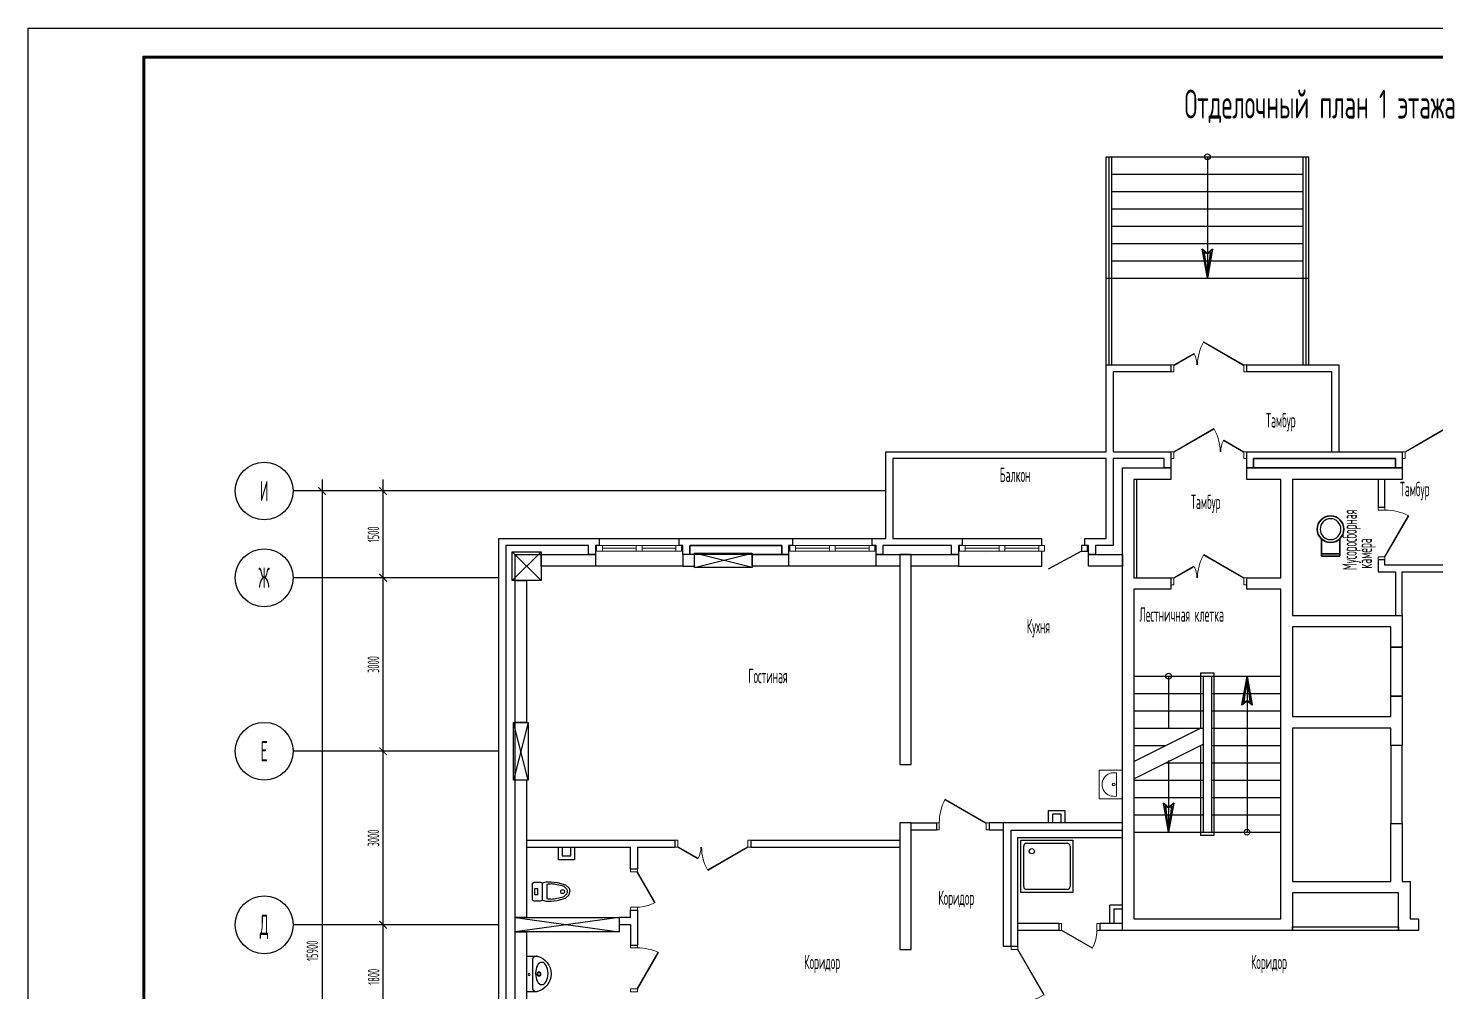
# Model space of a CAD drawing. Extents: x 5819 to 6456, y -3573 to -2978.
# Drawn here: x 5819.2 to 6062.6, y -3144.8 to -2978.1 of the extents above; entities that cross this region are included whole.
import ezdxf
from ezdxf.enums import TextEntityAlignment as Align

# ---------------------------------------------------------------- set-up
doc = ezdxf.new("R2010")
doc.units = 0
for name, color, linetype in [('EXPLIC', 3, 'Continuous'), ('FORMAT', 134, 'Continuous'), ('OSI', 5, 'Continuous'), ('PLAN', 2, 'Continuous')]:
    doc.layers.add(name, color=color, linetype=linetype)
for name, color, linetype, lineweight in [('Двери', 203, 'Continuous', 20), ('Окна', 141, 'Continuous', 13), ('Сантехника', 5, 'Continuous', 20)]:
    doc.layers.add(name, color=color, linetype=linetype, lineweight=lineweight)
doc.styles.add('GOST 2.304', font='CS_Gost2304.shx', dxfattribs={"width": 0.6, "height": 200})
doc.styles.add('СПДС', font='spds.shx', dxfattribs={"width": 0.6, "height": 150})

# ---------------------------------------------------------------- blocks, each defined once
blk = doc.blocks.new('A$C29B265C2')
at = {"layer": 'Двери', "lineweight": 20, "ltscale": 100}
for p, q in [((-0.0001563351, -0.0001358259), (-0.0001563329, 119.9998641739)), ((1309.9998436673, 119.9998641564), (1309.999843665, -0.0001358434))]:
    blk.add_line(p, q, dxfattribs=at)
at = {"layer": 'Двери', "lineweight": 20}
for points in [[(49.9998436694, 119.9998639443), (54.9998436691, 111.3396099066), (747.7660380016, 511.3083586732), (742.8201667041, 519.9998639317)], [(1259.9998436694, 119.9998639443), (1254.9998436696, 111.3396099066), (908.697952254, 311.2771001279), (913.5896821553, 319.9998639283)], [(49.9998436673, -0.0001360557), (-0.0001563327, -0.0001360545), (-0.0001563306, 119.9998639452), (49.9998436694, 119.9998639443)], [(1259.9998436673, -0.0001360713), (1309.9998436673, -0.000136072), (1309.9998436694, 119.999863928), (1259.9998436694, 119.9998639287)]]:
    blk.add_lwpolyline(points, close=True, dxfattribs=at)
at = {"layer": 'Двери', "lineweight": 20, "ltscale": 100}
for centre, radius, start, end in [((49.9998436697, 119.9998639442), 799.9999999997, 0, 29.2837841036), ((1259.9998436694, 119.9998639289), 400, 151.4325437357, 179.9999999983)]:
    blk.add_arc(centre, radius, start, end, dxfattribs=at)
blk = doc.blocks.new('мус')
at = {"lineweight": 30, "ltscale": 100}
for p, q in [((-161.8311846546, -469.5261933323), (-161.8311846545, -163.4339856738)), ((158.1688153454, -469.5261933322), (158.1688153455, -166.9809146349)), ((-161.8311846546, -429.1188726285), (158.1688153455, -429.1188726282)), ((-161.8311846545, -469.526193332), (158.1688153454, -469.5261933322))]:
    blk.add_line(p, q, dxfattribs=at)
blk.add_circle((0, 0), 230, dxfattribs=at)
at = {"ltscale": 100}
blk.add_circle((0, 0), 180, dxfattribs=at)
blk = doc.blocks.new('A$C157F6CD0')
at = {"layer": 'Двери', "lineweight": 18, "ltscale": 100}
for p, q in [((9.50216e-05, 119.9998999007), (9.50174e-05, -0.0001000992)), ((910.0000950174, -0.0001001321), (910.0000950213, 119.9998998678))]:
    blk.add_line(p, q, dxfattribs=at)
at = {"layer": 'Двери', "lineweight": 18}
for points in [[(50.0000950218, 119.999899878), (55.0000950216, 111.3396458399), (765.9480701734, 521.8056506435), (760.9480701735, 530.4659046817)], [(50.000095018, -0.000100122), (9.50181e-05, -0.0001001203), (9.50218e-05, 119.9998998799), (50.0000950218, 119.999899878)], [(860.0000950178, -0.0001001516), (910.000095018, -0.0001001533), (910.0000950219, 119.9998998466), (860.0000950217, 119.9998998482)]]:
    blk.add_lwpolyline(points, close=True, dxfattribs=at)
at = {"layer": 'Двери', "lineweight": 18, "ltscale": 100, "extrusion": (0, 0, -1)}
blk.add_arc((39.9999049782, 119.9998998774), 900, 152.8659839881, 180.0000000033, dxfattribs=at)
blk = doc.blocks.new('стрела')
at = {"lineweight": 30}
for points in [[(0, 0), (500.0000000026, 88.1634903407), (429.2857142856, -1.18e-08), (449.3398220803, 55.1719927379)], [(0, 0), (499.9999999976, -88.1634903678), (429.2857142856, -1.18e-08), (449.3398220772, -55.1719927624)]]:
    blk.add_lwpolyline(points, close=True, dxfattribs=at)
blk = doc.blocks.new('Лифтовой узел 1 этажа')
at = {"lineweight": 25, "ltscale": 100}
for p, q in [((0, 5599.9999999999), (0, 8000.0000000002)), ((0, 8000.0000000002), (1089.9998436661, 8000.0000000002)), ((1089.9998436661, 7800.0000000002), (200, 7800.0000000002)), ((200, 7800.0000000002), (200, 5599.9999999999)), ((1089.9998436661, 8000.0000000002), (1089.9998436661, 7800.0000000002)), ((4689.9999999977, 8000.0000000002), (2000, 8000.0000000002)), ((2000, 8000.0000000002), (2000, 7800.0000000001)), ((2000, 7800.0000000001), (3899.9999999999, 7800.0000000002)), ((3899.9999999999, 7800.0000000002), (3899.9999999999, 5450.0000000001)), ((4100.0000000005, 6100.0000000001), (4100.0000000005, 7800.0000000002)), ((4100.0000000005, 7800.0000000002), (4689.9999999977, 7800.0000000002)), ((4689.9999999977, 7800.0000000002), (4689.9999999977, 8000.0000000002)), ((6840.0000000001, 8000.0000000002), (5999.9999999999, 8000.0000000279)), ((5999.9999999999, 8000.0000000279), (5999.9999999999, 7800.0000000002)), ((5999.9999999999, 7800.0000000002), (6639.9987951098, 7800.0000000002)), ((6639.9987951098, 7800.0000000002), (6639.9987951098, 6100)), ((6840.0000000001, 0), (6840.0000000001, 8000.0000000002)), ((4689.9999999977, 6100.0000000001), (4100.0000000005, 6100.0000000001)), ((4689.9999999977, 5900), (4689.9999999977, 6100.0000000001)), ((6639.9987951098, 6100), (5999.9999999977, 6100)), ((5999.9999999977, 6100), (5999.9999999977, 5900)), ((4100.0000000005, 200.0002127041), (4100.0000000005, 5900)), ((4100.0000000005, 5900), (4689.9999999977, 5900)), ((5999.9999999977, 5900), (6639.9987951098, 5900)), ((6639.9987951098, 5900), (6639.9987951098, 200.0002127041)), ((200, 5599.9999999999), (0, 5599.9999999999)), ((3899.9999999999, 5450.0000000001), (2000, 5450.0000000001)), ((2000, 5450.0000000001), (2000, 4900)), ((2200.0000171436, 4900), (2200.0000171436, 5250.0002914389)), ((2200.0000171436, 5250.0002914389), (3899.9984633172, 5250.0000000001)), ((3899.9984633172, 5250.0000000001), (3899.999858813, 3700.0018219847)), ((2200.0000171436, 4900), (2000.0000000001, 4900)), ((2000.0000000001, 4900), (2000.0000000001, 4050.0000000002)), ((2000, 4900), (2200.0000171436, 4900)), ((2200.0000171436, 4050.0000000002), (2200.0000171436, 4900)), ((2199.9998627363, 4050.0000784366), (2000.0000000001, 4050.0000000002)), ((2000.0000000001, 4050.0000000002), (2200.0000171436, 4050.0000000002)), ((2000.0000000001, 4050.0000000002), (2000.0000000001, 3200.0000000004)), ((2200.0001778485, 3700.0002914392), (2199.9998627363, 4050.0000784366)), ((3899.999858813, 3700.0018219847), (2200.0001778485, 3700.0002914392)), ((2200, 3200.0000000004), (2200, 3500.000230143)), ((2200, 3500.000230143), (3900, 3500.000230143)), ((3900, 3500.000230143), (3900, 850.0000000002)), ((2000.0000000001, 3200.0000000004), (2200, 3200.0000000004)), ((2000.0000000001, 1850.0000000005), (2000.0000000001, 3200.0000000004)), ((2000.0000000001, 3200.0000000004), (2200, 3200.0000000004)), ((2200, 3200.0000000004), (2200, 1850.0000000005)), ((0, 0), (0, 3099.9999999999)), ((0, 3099.9999999999), (200, 3099.9999999999)), ((200, 3099.9999999999), (200, 3099.9999999999)), ((200, 3099.9999999999), (200, 3099.9999999999)), ((200, 3099.9999999999), (200, 200)), ((2200, 1850.0000000005), (2000.0000000001, 1850.0000000005)), ((2200, 1850.0000000005), (2000, 1850.0000000005)), ((2000, 1850.0000000005), (2000, 850.0000000001)), ((2200, 850.0000000002), (2200, 1850.0000000005)), ((2000, 850.0000000001), (1865.2236967225, 850.0000000001)), ((1865.2236967225, 850.0000000001), (1865.2236967224, 199.9999999826)), ((3900, 850.0000000002), (2200, 850.0000000002)), ((2065.2236967224, 1e-10), (2065.2236967224, 650.0000000001)), ((2065.2236967224, 650.0000000001), (3900.0000000004, 650.0000000001)), ((3900.0000000004, 650.0000000001), (3900.0000000004, 0)), ((409.9999999971, -1e-10), (0, 0)), ((200, 200), (409.9999999972, 199.9999999999)), ((409.9999999972, 199.9999999999), (409.9999999971, -1e-10)), ((1865.2236967224, 199.9999999826), (1719.9998436654, 199.9999999825)), ((1719.9998436654, 199.9999999825), (1719.9998436623, 2.111e-07)), ((1719.9998436623, 2.111e-07), (1865.2236967224, 1e-10)), ((1865.2236967224, 1e-10), (2065.2236967224, 1e-10)), ((3900.0000000004, 0), (6840.0000000001, 0)), ((6639.9987951098, 200.0002127041), (4100.0000000005, 200.0002127041))]:
    blk.add_line(p, q, dxfattribs=at)
blk = doc.blocks.new('_ArchTick')
at = {"color": 0}
blk.add_lwpolyline([(-0.5, -0.5, 0.15, 0.15, 0), (0.5, 0.5, 0.15, 0.15, 0)], format="xyseb", dxfattribs=at)
blk = doc.blocks.new('A$C41B26058')
at = {"layer": 'Окна', "color": 132, "ltscale": 100}
for p, q in [((99.9999026957, 100.0002547725), (1369.9999026957, 100.000254772)), ((99.9999026957, 50.0002547725), (684.9999026957, 50.0002547723)), ((99.9999026957, 0.000254773), (1369.9999026957, 0.0002547725)), ((784.9999026957, 50.0002547723), (1369.9999026957, 50.000254772))]:
    blk.add_line(p, q, dxfattribs=at)
at = {"layer": 'Окна'}
for points in [[(-9.73043e-05, 100.000254773), (99.9999026957, 100.000254773), (99.9999026957, 0.000254773), (-9.73043e-05, 0.000254773)], [(684.9999026957, 100.0002547723), (784.9999026957, 100.0002547723), (784.9999026957, 0.0002547723), (684.9999026957, 0.0002547723)], [(1369.9999026957, 100.0002547725), (1469.9999026957, 100.0002547725), (1469.9999026957, 0.0002547725), (1369.9999026957, 0.0002547725)]]:
    blk.add_lwpolyline(points, close=True, dxfattribs=at)
blk = doc.blocks.new('УМ')
at = {"color": 7, "lineweight": 25}
for p, q in [((-294.2903663546, 161.0612844626), (-294.2903663546, 0)), ((288.6348757214, 0), (-294.2903663546, 0)), ((-234.2903663546, 101.0612844626), (230.4676351903, 101.0612844626)), ((288.6348757214, 0), (288.6348757214, 179.5073672653))]:
    blk.add_line(p, q, dxfattribs=at)
for centre, radius in [((-3.5639190278, 201.587855562), 32.0355357808), ((-3.5639190278, 201.587855562), 25.3614658265), ((-11.5377568276, 40.4689702683), 17)]:
    blk.add_circle(centre, radius, dxfattribs=at)
for centre, radius, start, end in [((-1.9113655821, 101.0612844626), 300, 14.4775121859, 165.5224878141), ((-234.2903663546, 161.0612844626), 60, 165.5224878141, 270), ((230.4676351903, 161.0612844626), 60, 270, 14.4775121859)]:
    blk.add_arc(centre, radius, start, end, dxfattribs=at)
blk.add_ellipse((4.4518725049, 247.6703508236), major_axis=(181.789449315, -0), ratio=0.5596161518, dxfattribs=at)
blk = doc.blocks.new('UN3')
at = {"color": 7, "lineweight": 25}
for p, q in [((-148.1150342536, 447.3268393594), (-110.2791312205, 583.6170705926)), ((-110.2791312205, 583.6170705926), (-51.6247508838, 640.4071591397)), ((-51.6247508838, 640.4071591397), (1.3556444562, 651.7674888523)), ((52.559820262, 640.4129986033), (-0.4218482204, 651.7673892252)), ((111.2205663101, 583.6294854773), (52.559820262, 640.4129986033)), ((149.071747027, 447.3434964458), (111.2205663101, 583.6294854773)), ((-155.6783317739, 350.7888537171), (-148.1150342536, 447.3268393594)), ((-155.6737696866, 269.3945451224), (-155.6783317739, 350.7888537171)), ((-142.4249227938, 205.0369132263), (-155.6737696866, 269.3945451224)), ((-116.0597586617, 280.6995826102), (117.0351502909, 280.7126473974)), ((143.4087959242, 205.0529339825), (156.650428344, 269.4120506492)), ((156.6458662567, 350.8063592439), (149.071747027, 447.3434964458)), ((156.650428344, 269.4120506492), (156.6458662567, 350.8063592439)), ((-153.7763939344, 176.6429824154), (-142.4249227938, 205.0369132263)), ((-153.7705586989, 72.5338475485), (-153.7763939344, 176.6429824154)), ((-132.9550192457, 44.1417196733), (-153.7705586989, 72.5338475485)), ((143.4087959242, 205.0529339825), (-144.2023421842, 205.0368136034)), ((133.9569285349, 44.1566798791), (-132.9550192457, 44.1417196733)), ((47.5091652965, 131.3307562206), (-45.2670614897, 131.3255561858)), ((-45.2670614897, 131.3255561858), (-45.2640269932, 77.1857003904)), ((-45.2640269932, 77.1857003904), (47.512199793, 77.1909004253)), ((47.512199793, 77.1909004253), (47.5091652965, 131.3307562206)), ((133.9569285349, 44.1566798791), (154.7692851441, 72.5511409652)), ((154.7634499086, 176.6602758321), (143.4087959242, 205.0529339825)), ((154.7692851441, 72.5511409652), (154.7634499086, 176.6602758321))]:
    blk.add_line(p, q, dxfattribs=at)
blk.add_circle((3.6482928215, 536.2027098231), 31.7500235407, dxfattribs=at)
for centre, radius, start, end in [((519.0921244285, 346.5555596384), 636.8671604208, 160.4748289449, 171.3042538639), ((50.497791089, 478.113341477), 154.7280018974, 123.8522970732, 148.3037496694), ((0.4724511652, 552.69295488), 64.9245867629, 90.0032113836, 123.8522970732), ((0.4724511652, 552.69295488), 64.9245867628, 56.1541256939, 90.0032113836), ((-49.5445281865, 478.1077341834), 154.7280018974, 31.7026730978, 56.1541256939), ((-518.1241111605, 346.4974244802), 636.8671604209, 8.7021689033, 19.5315938223), ((256.5108316726, 348.9874421382), 378.7770802741, 165.6536545083, 180.0032113836), ((256.5108316728, 348.9874421385), 378.7770802743, 180.0032113836, 190.3863658533), ((-255.5430926645, 348.9587419167), 378.7770802741, 0.0032113836, 14.3527682589), ((-255.5430926647, 348.9587419167), 378.7770802742, 349.6200569139, 0.0032113836), ((-6.3629042508, 323.8864909802), 284.4116670205, 297.1408831823, 297.3512431336)]:
    blk.add_arc(centre, radius, start, end, dxfattribs=at)
blk = doc.blocks.new('A$C4A375A51')
at = {"layer": 'Двери', "lineweight": 18, "ltscale": 100}
for p, q in [((-0.0001655417, -0.0001358259), (-0.0001655394, 119.9998641739)), ((1009.9998344607, 119.9998641564), (1009.9998344585, -0.0001358434))]:
    blk.add_line(p, q, dxfattribs=at)
at = {"layer": 'Двери', "lineweight": 18}
for points in [[(49.9998344628, 119.9998639443), (54.9998344625, 111.3396099066), (842.216926511, 565.8396098924), (837.2169265113, 574.4998639301)], [(49.9998344607, -0.0001360557), (-0.0001655393, -0.0001360545), (-0.0001655372, 119.9998639452), (49.9998344628, 119.9998639443)], [(959.9998344607, -0.0001360713), (1009.9998344607, -0.000136072), (1009.9998344628, 119.999863928), (959.9998344628, 119.9998639287)]]:
    blk.add_lwpolyline(points, close=True, dxfattribs=at)
at = {"layer": 'Двери', "lineweight": 18, "ltscale": 100}
blk.add_arc((59.9998344629, 119.9998639445), 900, 359.9999999867, 29.999999997, dxfattribs=at)
blk = doc.blocks.new('Колонна 500х500')
at = {"ltscale": 100}
for p, q in [((-250, 250), (250, -250)), ((250, 250), (-250, -250)), ((-250, 250), (250, 250)), ((-250, -250), (-250, 250)), ((250, 250), (250, -250)), ((250, -250), (-250, -250))]:
    blk.add_line(p, q, dxfattribs=at)
blk = doc.blocks.new('Колонна 250х10000')
at = {"ltscale": 100}
for p, q in [((500, 125), (-500, -125)), ((-500, 125), (500, -125)), ((-500, -125), (-500, 125)), ((-500, 125), (500, 125)), ((500, 125), (500, -125)), ((500, -125), (-500, -125))]:
    blk.add_line(p, q, dxfattribs=at)
blk = doc.blocks.new('колонны 250х1400')
at = {"ltscale": 100}
for p, q in [((-899.9999999997, 125), (899.9999999997, -125)), ((899.9999999997, 125), (-899.9999999997, -125))]:
    blk.add_line(p, q, dxfattribs=at)
at = {"lineweight": 25, "ltscale": 100}
for p, q in [((-899.9999999997, -125), (-899.9999999997, 125)), ((-899.9999999997, 125), (899.9999999997, 125)), ((899.9999999997, 125), (899.9999999997, -125)), ((899.9999999997, -125), (-899.9999999997, -125))]:
    blk.add_line(p, q, dxfattribs=at)
blk = doc.blocks.new('A$C1A97127D')
at = {"layer": 'Двери', "ltscale": 100}
for p, q in [((-0.0001511241, 119.9998500525), (-0.000151129, -0.0001499475)), ((709.999848871, -0.0001499862), (709.9998488757, 119.9998500135))]:
    blk.add_line(p, q, dxfattribs=at)
at = {"layer": 'Двери'}
for points in [[(49.9998488761, 119.9998500295), (54.9998488757, 111.3395959917), (583.2043547373, 416.2986096112), (578.2753451962, 424.9998500099)], [(49.9998488717, -0.0001499704), (-0.0001511283, -0.0001499685), (-0.0001511239, 119.9998500316), (49.9998488761, 119.9998500295)], [(659.9998488715, -0.0001500056), (709.9998488715, -0.0001500077), (709.9998488761, 119.9998499923), (659.9998488764, 119.9998499943)]]:
    blk.add_lwpolyline(points, close=True, dxfattribs=at)
at = {"layer": 'Двери', "ltscale": 100, "extrusion": (0, 0, -1)}
blk.add_arc((-49.9998488738, 119.999850029), 610.0000000026, 150.9393171551, 180, dxfattribs=at)
blk = doc.blocks.new('A$C35823473')
at = {"layer": 'Сантехника', "color": 7, "lineweight": 25, "ltscale": 100}
for p, q in [((0.0004748621, -0.0004092359), (0.0004748621, 899.9995907641)), ((0.0004748621, 899.9995907641), (900.0004748621, 899.9995907641)), ((50.0004748621, 99.9995907641), (50.0004748621, 799.9995907641)), ((100.0004748621, 849.9995907641), (800.0004748621, 849.9995907641)), ((850.0004748621, 799.9995907641), (850.0004748621, 99.9995907641)), ((900.0004748621, 899.9995907641), (900.0004748622, -0.0004092359)), ((800.0004748621, 49.9995907641), (100.0004748621, 49.9995907641)), ((900.0004748622, -0.0004092359), (0.0004748621, -0.0004092359))]:
    blk.add_line(p, q, dxfattribs=at)
blk.add_circle((188.6598733263, 711.3401922999), 44.9239296079, dxfattribs=at)
for centre, start, end in [((100.0004748621, 799.9995907641), 90, 180), ((800.0004748621, 799.9995907641), 0, 90), ((100.0004748621, 99.9995907641), 180, 270), ((800.0004748621, 99.9995907641), 270, 0)]:
    blk.add_arc(centre, 50, start, end, dxfattribs=at)
blk = doc.blocks.new('A$C36CC1337')
at = {"layer": 'Сантехника', "color": 7, "lineweight": 20, "ltscale": 0.001}
blk.add_line((99.6929597287, 450.0672973676), (99.9655434517, 50.0673902615), dxfattribs=at)
blk.add_line((99.6929597287, 450.0672973676), (99.9655434517, 50.0673902615), dxfattribs=at)
at = {"layer": 'Сантехника', "color": 7, "lineweight": 20}
blk.add_lwpolyline([(-0.0003603967, -0.0007440762), (399.9995467095, -0.0007440762), (399.9995467095, 500.2719557269), (-0.0003603967, 500.2719557269)], close=True, dxfattribs=at)
at = {"layer": 'Сантехника', "color": 7, "lineweight": 20, "ltscale": 0.001}
blk.add_circle((149.8292400269, 250.1014167799), 24.5345969675, dxfattribs=at)
blk.add_circle((149.8292400269, 250.1014167799), 24.5345969675, dxfattribs=at)
blk.add_arc((144.8292411892, 250.0980094804), 205, 257.3586613321, 102.7194290209, dxfattribs=at)
blk.add_arc((144.8292411892, 250.0980094804), 205, 257.3586613321, 102.7194290209, dxfattribs=at)
blk = doc.blocks.new('A$C1DF0616C')
at = {"layer": 'Двери', "lineweight": 20, "ltscale": 100}
for p, q in [((-0.0001170026, 120.0001591913), (-0.0001170075, 0.0001591913)), ((809.9998829925, 0.0001591525), (809.9998829971, 120.0001591523))]:
    blk.add_line(p, q, dxfattribs=at)
at = {"layer": 'Двери', "lineweight": 20}
for points in [[(49.9998829976, 120.0001591683), (54.9998829971, 111.3399051304), (687.5684283642, 476.5535250469), (682.5684283642, 485.2137790851)], [(49.9998829932, 0.0001591683), (-0.0001170068, 0.0001591702), (-0.0001170024, 120.0001591704), (49.9998829976, 120.0001591683)], [(759.9998829929, 0.0001591332), (809.9998829929, 0.0001591311), (809.9998829976, 120.0001591311), (759.9998829978, 120.0001591331)]]:
    blk.add_lwpolyline(points, close=True, dxfattribs=at)
at = {"layer": 'Двери', "lineweight": 20, "ltscale": 100, "extrusion": (0, 0, -1)}
blk.add_arc((140.0001170026, 120.0001591676), 900, 156.0591754266, 180.0000000017, dxfattribs=at)

msp = doc.modelspace()

# ---------------------------------------------------------------- linework, layer by layer
at = {"layer": 'FORMAT'}
msp.add_lwpolyline([(5819.2197606431, -2978.1358581672), (6455.8664629325, -2978.1358581672), (6455.8664629325, -3275.1358581672), (5819.2197606431, -3275.1358581672)], close=True, dxfattribs=at)
at = {"layer": 'FORMAT', "lineweight": 50}
msp.add_lwpolyline([(5839.2197606431, -3270.1358581672), (5839.2197606431, -2983.1358581672), (6450.8664629325, -2983.1358581672), (6450.8664629325, -3270.1358581672)], close=True, dxfattribs=at)
at = {"layer": 'OSI', "ltscale": 100}
for p, q in [((5870.0289043874, -3056.1645276487), (5870.0289043874, -3219.1645276487)), ((5880.5843930077, -3075.1645276487), (5880.5843930077, -3056.1645276487)), ((5870.0289043874, -3058.1645276487), (5865.0289043874, -3058.1645276487)), ((5870.0539278293, -3058.1645276487), (5868.7789043874, -3058.1645276487)), ((5967.5004362966, -3058.1645276487), (5870.0289043874, -3058.1645276487)), ((5880.2929839719, -3058.1645276487), (5879.3343930077, -3058.1645276487)), ((5880.5843930077, -3105.1645276487), (5880.5843930077, -3071.1645276487)), ((5870.0289043874, -3073.1645276487), (5865.0289043874, -3073.1645276487)), ((5900.6004362967, -3073.1645276487), (5870.0289043874, -3073.1645276487)), ((5880.2929839719, -3073.1645276487), (5879.3343930077, -3073.1645276487)), ((5880.2929839719, -3073.1645276487), (5879.3343930077, -3073.1645276487)), ((5880.5843930077, -3135.1645276487), (5880.5843930077, -3101.1645276487)), ((5870.0289043874, -3103.1645276487), (5865.0289043874, -3103.1645276487)), ((5900.6004362967, -3103.1645276487), (5870.0289043874, -3103.1645276487)), ((5880.2929839719, -3103.1645276487), (5879.3343930077, -3103.1645276487)), ((5880.2929839719, -3103.1645276487), (5879.3343930077, -3103.1645276487)), ((5880.5843930077, -3153.1645276487), (5880.5843930077, -3131.1645276487)), ((5870.0289043874, -3133.1645276487), (5865.0289043874, -3133.1645276487)), ((5900.6004362967, -3133.1645276487), (5870.0289043874, -3133.1645276487)), ((5880.2929839719, -3133.1645276487), (5879.3343930077, -3133.1645276487)), ((5880.2929839719, -3133.1645276487), (5879.3343930077, -3133.1645276487))]:
    msp.add_line(p, q, dxfattribs=at)
for centre in [(5860.0289043874, -3058.1645276487), (5860.0289043874, -3073.1645276487), (5860.0289043874, -3103.1645276487), (5860.0289043874, -3133.1645276487)]:
    msp.add_circle(centre, 5, dxfattribs=at)
at = {"layer": 'PLAN', "ltscale": 100}
for p, q in [((6005.6004362967, -3036.3645276475), (6005.6004362967, -3000.3645276487)), ((6005.6004362967, -3000.3645276487), (6040.6004362967, -3000.3645276487)), ((6006.6004362967, -3036.3645276475), (6006.6004362967, -3000.3645276487)), ((6023.1004362967, -3000.3645276487), (6023.1004362967, -3021.3645276487)), ((6039.6004362967, -3000.3645276487), (6039.6004362967, -3036.3645276479)), ((6040.6004362967, -3000.3645276487), (6040.6004362967, -3036.3645276479)), ((6006.6004362967, -3003.3645276487), (6039.6004362967, -3003.3645276487)), ((6006.6004362967, -3006.3645276487), (6039.6004362967, -3006.3645276487)), ((6006.6004362967, -3009.3645276487), (6039.6004362967, -3009.3645276487)), ((6006.6004362967, -3012.3645276487), (6039.6004362967, -3012.3645276487)), ((6006.6004362967, -3015.3645276487), (6039.6004362967, -3015.3645276487)), ((6006.6004362967, -3018.3645276487), (6039.6004362967, -3018.3645276487)), ((6005.6004362967, -3021.3645276487), (6040.6004362967, -3021.3645276487)), ((6005.6004362967, -3051.3645276487), (6005.6004362967, -3036.3645276487)), ((6005.6004362967, -3036.3645276487), (6016.80044255, -3036.3645276487)), ((6016.80044255, -3036.3645276487), (6016.8004425502, -3037.5645276461)), ((6029.9004425501, -3037.564527646), (6029.9004425501, -3036.3645276483)), ((6029.9004425501, -3036.3645276483), (6045.8004362967, -3036.3645276483)), ((6045.8004362967, -3036.3645276483), (6045.8004362967, -3051.3645276487)), ((6006.8004362967, -3037.5645276461), (6006.8004362967, -3042.7645276487)), ((6016.8004425502, -3037.5645276461), (6006.8004362967, -3037.5645276461)), ((6044.6004362967, -3037.5645276482), (6029.9004425501, -3037.564527646)), ((6044.6004362967, -3051.3645276511), (6044.6004362967, -3037.5645276482)), ((6006.8004362967, -3042.7645276487), (6006.8004362967, -3051.3645276487)), ((5967.5004362966, -3066.3645276486), (5967.5004362966, -3051.3645276486)), ((5967.5004362966, -3051.3645276486), (6005.6004362967, -3051.3645276486)), ((6006.8004362967, -3051.3645276487), (6016.8004347333, -3051.3645290094)), ((6016.8004347333, -3051.3645290094), (6016.8004347333, -3054.1645276487)), ((6029.9004362966, -3054.1645276487), (6029.9004347333, -3051.3645276511)), ((6029.9004347333, -3051.3645276511), (6044.6004362967, -3051.3645276511)), ((6029.9004362966, -3051.3645276486), (6029.9004362966, -3051.3645276486)), ((6029.9004362966, -3051.3645276486), (6056.8004362967, -3051.3645276486)), ((6029.9004362966, -3054.1645276487), (6029.9004362966, -3051.3645276486)), ((6045.8004362967, -3051.3645276487), (6056.8004362967, -3051.3645290094)), ((6056.8004362967, -3051.3645276486), (6056.8004362967, -3054.1645276487)), ((6056.8004362967, -3051.3645290094), (6056.8004362967, -3054.1645276487)), ((6005.6004362967, -3052.5645276486), (5968.7004362967, -3052.5645276486)), ((5968.7004362967, -3052.5645276486), (5968.7004362967, -3066.3645276486)), ((6005.6004362967, -3066.3645276486), (6005.6004362967, -3052.5645276486)), ((6015.6004321839, -3052.5645276486), (6006.8004362967, -3052.5645276486)), ((6006.8004362967, -3052.5645276486), (6006.8004362967, -3067.5645276486)), ((6015.6004362967, -3052.5645276486), (6006.8004362967, -3052.5645276486)), ((6006.8004362967, -3052.5645276486), (6006.8004362967, -3067.5645276486)), ((6015.6004321839, -3054.1645276487), (6015.6004321839, -3052.5645276486)), ((6016.8004347333, -3054.1645276487), (6015.6004321839, -3054.1645276487)), ((6031.1004362967, -3054.1645276487), (6029.9004362966, -3054.1645276487)), ((6031.1004362967, -3054.1645276487), (6029.9004362966, -3054.1645276487)), ((6031.1004347334, -3052.5645289459), (6055.6004362967, -3052.5645289459)), ((6031.1004347334, -3054.1645276487), (6031.1004347334, -3052.5645289459)), ((6055.6004362967, -3052.5645289459), (6031.1004347334, -3052.5645289459)), ((6031.1004347334, -3052.5645289459), (6031.1004362967, -3054.1645276487)), ((6055.6004362967, -3054.1645276487), (6031.1004347334, -3054.1645276487)), ((6055.6004362967, -3052.5645276486), (6031.1004362967, -3052.5645276486)), ((6031.1004362967, -3052.5645276486), (6031.1004362967, -3054.1645276487)), ((6055.6004362967, -3052.5645276486), (6031.1004362967, -3052.5645276486)), ((6031.1004362967, -3052.5645276486), (6031.1004362967, -3054.1645276487)), ((6031.1004362967, -3054.1645276487), (6055.6004362967, -3054.1645276487)), ((6055.6004362967, -3054.1645276487), (6055.6004362967, -3052.5645276486)), ((6055.6004362967, -3054.1645276487), (6055.6004362967, -3052.5645276486)), ((6055.6004362967, -3052.5645289459), (6055.6004362967, -3054.1645276487)), ((6055.6004362967, -3054.1645276487), (6055.6004362967, -3052.5645289459)), ((6056.8004362967, -3054.1645276487), (6055.6004362967, -3054.1645276487)), ((6056.8004362967, -3054.1645276487), (6055.6004362967, -3054.1645276487)), ((6010.9004483456, -3056.1645276487), (6010.4004483456, -3056.1645276487)), ((6010.4004483456, -3056.1645276487), (6010.4004483456, -3073.1645276487)), ((6010.9004563072, -3056.1645276487), (6010.4004563072, -3056.1645276487)), ((6010.4004563072, -3056.1645276487), (6010.4004563072, -3073.1645276487)), ((6010.9004483456, -3073.1645276487), (6010.9004483456, -3056.1645276487)), ((6010.9004563072, -3073.1645276487), (6010.9004563072, -3056.1645276487)), ((6053.8004362967, -3056.1645276487), (6052.6004362961, -3056.1645276487)), ((6052.6004362961, -3056.1645276487), (6052.6004362961, -3060.9645276487)), ((6053.8004362967, -3060.9645276487), (6053.8004362967, -3056.1645276487)), ((6052.6004362961, -3060.9645276487), (6053.8004362967, -3060.9645276487)), ((5900.6004362967, -3066.3645276486), (5917.9504362967, -3066.3645276486)), ((5900.6004362967, -3208.9645276487), (5900.6004362967, -3066.3645276486)), ((5917.9504362967, -3066.3645276486), (5917.9504362967, -3067.5645276486)), ((5917.9504362967, -3066.3645276486), (5931.7504362966, -3066.3645276486)), ((5931.7504362966, -3067.5645276486), (5931.7504362966, -3066.3645276486)), ((5931.7504362966, -3066.3645276486), (5951.3504362967, -3066.3645276486)), ((5951.3504362967, -3066.3645276487), (5965.1504362967, -3066.3645276487)), ((5951.3504362967, -3066.3645276486), (5951.3504362967, -3067.5645276486)), ((5965.1504362967, -3067.5645276486), (5965.1504362967, -3066.3645276486)), ((5965.1504362967, -3066.3645276486), (5967.5004362966, -3066.3645276486)), ((5968.7004362967, -3066.3645276487), (5980.7004362967, -3066.3645276486)), ((5980.7004362967, -3066.3645276486), (5980.7004362967, -3067.5645276486)), ((5980.7004362967, -3066.3645276487), (5994.4504362967, -3066.3645276487)), ((5994.4504362967, -3067.5645276486), (5994.4504362967, -3066.3645276487)), ((6001.9004362967, -3067.5645276486), (6001.9004362967, -3066.3645276486)), ((6001.9004362967, -3066.3645276486), (6005.6004362967, -3066.3645276486)), ((5916.1004362967, -3067.5645276486), (5901.8004362967, -3067.5645276486)), ((5901.8004362967, -3067.5645276486), (5901.8004362967, -3124.1977698726)), ((5916.1004362967, -3067.5645276486), (5901.8004362967, -3067.5645276486)), ((5901.8004362967, -3067.5645276486), (5901.8004362967, -3126.9645276487)), ((5916.1004362967, -3069.1645276487), (5916.1004362967, -3067.5645276486)), ((5916.1004362967, -3069.1645276487), (5916.1004362967, -3067.5645276486)), ((5917.9504362967, -3067.5645276486), (5917.3004362967, -3067.5645276486)), ((5917.3004362967, -3067.5645276486), (5917.3004362967, -3069.1645276487)), ((5932.4004362967, -3067.5645276486), (5931.7504362966, -3067.5645276486)), ((5932.4004362967, -3069.1645276487), (5932.4004362967, -3067.5645276486)), ((5933.6004362967, -3067.5645276486), (5949.5004362966, -3067.5645276486)), ((5933.6004362967, -3069.1645276487), (5933.6004362967, -3067.5645276486)), ((5949.5004362966, -3067.5645276486), (5933.6004362967, -3067.5645276486)), ((5933.6004362967, -3067.5645276486), (5933.6004362967, -3069.1645276487)), ((5949.5004362966, -3067.5645276486), (5949.5004362966, -3069.1645276487)), ((5949.5004362966, -3069.1645276487), (5949.5004362966, -3067.5645276486)), ((5951.3504362967, -3067.5645276486), (5950.7004362967, -3067.5645276486)), ((5950.7004362967, -3067.5645276486), (5950.7004362967, -3069.1645276487)), ((5965.8071684425, -3067.5645276486), (5965.1504362967, -3067.5645276486)), ((5965.8071684425, -3069.1645276487), (5965.8071684425, -3067.5645276486)), ((5978.8504362967, -3067.5645276486), (5967.0071684424, -3067.5645276486)), ((5967.0071684424, -3067.5645276486), (5967.0071684424, -3069.1645276487)), ((5978.8504362967, -3067.5645276486), (5967.0071684424, -3067.5645276486)), ((5967.0071684424, -3067.5645276486), (5967.0071684424, -3069.1645276487)), ((5978.8504362967, -3069.1645276487), (5978.8504362967, -3067.5645276486)), ((5978.8504362967, -3069.1645276487), (5978.8504362967, -3067.5645276486)), ((5980.7004362967, -3067.5645276486), (5980.0504362967, -3067.5645276486)), ((5980.0504362967, -3067.5645276486), (5980.0504362967, -3069.1645276487)), ((5984.7937014886, -3067.5645278369), (5984.7937014886, -3067.5645278369)), ((5984.7937014886, -3067.5645278369), (5984.7937014886, -3067.5645278369)), ((5984.7937014886, -3067.5645278369), (5984.7937014886, -3067.5645278369)), ((5984.7937014886, -3067.5645278369), (5984.7937014886, -3067.5645278369)), ((5984.7937014886, -3067.5645278369), (5984.7937014886, -3067.5645278369)), ((5984.7937014886, -3067.5645278369), (5984.7937014886, -3067.5645278369)), ((5984.8004336343, -3068.7645276487), (5984.8004336343, -3068.7645276487)), ((5994.4504362967, -3071.1645276487), (5994.4504362967, -3068.5645276486)), ((6001.3504362967, -3068.5645276486), (5995.6009815185, -3071.6576089952)), ((6002.3504362967, -3067.5645276486), (6001.3504362967, -3067.5645276486)), ((6001.3504362967, -3067.5645276486), (6001.3504362967, -3068.5645276486)), ((6001.3504362967, -3068.5645276486), (6002.3504362967, -3068.5645276486)), ((6002.5504362967, -3067.5645276486), (6001.9004362967, -3067.5645276486)), ((6002.3504362967, -3068.5645276486), (6002.3504362967, -3067.5645276486)), ((6002.5504362967, -3069.1645276487), (6002.5504362967, -3067.5645276486)), ((6003.7504362966, -3067.5645276486), (6003.7504362966, -3069.1645276487)), ((6006.8004362967, -3067.5645276486), (6003.7504362966, -3067.5645276486)), ((6006.8004362967, -3067.5645276486), (6006.8004362967, -3067.5645276486)), ((5903.4004362967, -3126.9645276487), (5903.4004362967, -3069.1645276487)), ((5903.4004362967, -3069.1645276487), (5903.4004362967, -3069.1645276487)), ((5903.4004362967, -3069.1645276487), (5903.4004362967, -3069.1645276487)), ((5903.4004362967, -3069.1645276487), (5903.4004362967, -3069.1645276487)), ((5903.4004362967, -3069.1645276487), (5903.4004362967, -3069.1645276487)), ((5903.4004362967, -3069.1645276487), (5916.1004362967, -3069.1645276487)), ((5907.9004362966, -3071.1645276487), (5907.9004362966, -3069.1645276487)), ((5907.9004362966, -3069.1645276487), (5917.3004362967, -3069.1645276487)), ((5917.3004362967, -3071.1645276487), (5907.9004362966, -3071.1645276487)), ((5917.3004362967, -3069.1645276487), (5916.1004362967, -3069.1645276487)), ((5917.3004362967, -3069.1645276487), (5917.3004362967, -3071.1645276487)), ((5932.4004362967, -3071.1645276487), (5917.3004362967, -3071.1645276487)), ((5934.4004362967, -3069.1645276487), (5932.4004362967, -3069.1645276487)), ((5932.4004362967, -3069.1645276487), (5932.4004362967, -3071.1645276487)), ((5933.6004362967, -3069.1645276487), (5932.4004362967, -3069.1645276487)), ((5932.4004362967, -3071.1645276487), (5934.4004362967, -3071.1645276487)), ((5949.5004362966, -3069.1645276487), (5933.6004362967, -3069.1645276487)), ((5934.4004362967, -3071.1645276487), (5934.4004362967, -3069.1645276487)), ((5944.4004362967, -3069.1645276487), (5950.7004362967, -3069.1645276487)), ((5944.4004362967, -3071.1645276487), (5944.4004362967, -3069.1645276487)), ((5950.7004362967, -3071.1645276487), (5944.4004362967, -3071.1645276487)), ((5950.7004362967, -3069.1645276487), (5949.5004362966, -3069.1645276487)), ((5950.7004362967, -3069.1645276487), (5950.7004362967, -3071.1645276487)), ((5965.8004362967, -3071.1645276487), (5950.7004362967, -3071.1645276487)), ((5967.0071684424, -3069.1645276487), (5965.8071684425, -3069.1645276487)), ((5965.8071684425, -3069.1645276487), (5969.9004251699, -3069.1645276487)), ((5965.8071684425, -3071.1645276487), (5965.8071684425, -3069.1645276487)), ((5969.9004251699, -3071.1645276487), (5965.8071684425, -3071.1645276487)), ((5967.0071684424, -3069.1645276487), (5978.8504362967, -3069.1645276487)), ((5969.9004251699, -3069.1645276487), (5969.9004251699, -3071.1645276487)), ((5971.9004336341, -3069.1645276487), (5969.9004251699, -3069.1645276487)), ((5969.9004251699, -3069.1645276487), (5969.9004251699, -3105.4645276487)), ((5971.9004336343, -3069.1645276487), (5980.0504362967, -3069.1645276487)), ((5971.9004336343, -3071.1645276487), (5971.9004336343, -3069.1645276487)), ((5971.9004336343, -3105.4645276487), (5971.9004336341, -3069.1645276487)), ((5980.0504362967, -3071.1645276487), (5971.9004336343, -3071.1645276487)), ((5980.0504362967, -3069.1645276487), (5978.8504362967, -3069.1645276487)), ((5980.0504362967, -3069.1645276487), (5980.0504362967, -3071.1645276487)), ((5980.0504362967, -3071.1645276487), (5994.4504362967, -3071.1645276487)), ((6003.7504362966, -3069.1645276487), (6002.5504362967, -3069.1645276487)), ((6002.5504362967, -3069.1645276487), (6008.4004362967, -3069.1645276487)), ((6002.5504362967, -3071.1645276487), (6002.5504362967, -3069.1645276487)), ((6008.4004362967, -3071.1645276487), (6002.5504362967, -3071.1645276487)), ((6008.4004362967, -3069.1645276487), (6008.4004362967, -3071.1645276487)), ((6052.6004372977, -3070.0645285989), (6052.6004362967, -3072.1645276487)), ((6053.8004362967, -3070.0645276486), (6052.6004372977, -3070.0645285989)), ((6053.8004362967, -3070.9645276487), (6053.8004362967, -3070.0645276486)), ((6074.8004362967, -3070.9645276487), (6053.8004362967, -3070.9645276487)), ((5903.4004362967, -3073.6645276487), (5905.4004362967, -3073.6645276487)), ((5903.4004362967, -3098.1645276487), (5903.4004362967, -3073.6645276487)), ((5905.4004362967, -3073.6645276487), (5905.4004362967, -3098.1645276487)), ((6010.4004483456, -3073.1645276487), (6010.9004483456, -3073.1645276487)), ((6010.4004563072, -3073.1645276487), (6010.9004563072, -3073.1645276487)), ((6052.6004362967, -3072.1645276487), (6055.6004362967, -3072.1645276487)), ((6055.6004362967, -3072.1645276487), (6055.6004362967, -3079.6645276487)), ((6056.8004362967, -3079.6645276487), (6056.8004362967, -3072.1645276487)), ((6056.8004362967, -3072.1645276487), (6074.8004362967, -3072.1645276487)), ((6055.6004362967, -3079.6645276487), (6056.8004362967, -3079.6645276487)), ((5905.4004362967, -3098.1645276487), (5903.4004362967, -3098.1645276487)), ((5969.9004251699, -3105.4645276487), (5971.9004336343, -3105.4645276487)), ((5903.4004362967, -3131.9145276487), (5903.4004362967, -3108.1645276487)), ((5905.4004362967, -3108.1645276487), (5903.4004362967, -3108.1645276487)), ((5905.4004362967, -3108.1645276487), (5905.4004362967, -3131.9145276487)), ((5995.6503677979, -3113.4145038209), (5998.4503676522, -3113.4145038209)), ((5995.6503677979, -3115.5645038209), (5995.6503677979, -3113.4145038209)), ((5997.8003677978, -3114.0645038209), (5996.3003677978, -3114.0645038209)), ((5996.3003677978, -3114.0645038209), (5996.3003677978, -3115.5645038209)), ((5997.8003677978, -3115.564504631), (5997.8003677978, -3114.0645038209)), ((5998.4503676522, -3113.4145038209), (5998.4503677978, -3115.564504631)), ((5971.9004336339, -3115.5645255216), (5969.9004251698, -3115.5645254826)), ((5969.9004251698, -3115.5645254826), (5969.9004251698, -3137.4145273976)), ((5971.8523255196, -3115.5645255216), (5976.2504472553, -3115.5645255216)), ((5971.8523255196, -3116.7645255216), (5976.250454595, -3116.7645255216)), ((5971.9004336341, -3137.4145273976), (5971.9004336339, -3115.5645255216)), ((5976.2504472553, -3115.5645255216), (5976.250454595, -3116.7645255216)), ((5987.8523255196, -3115.5645144683), (5985.3504472552, -3115.5645129773)), ((5985.3504472552, -3115.5645129773), (5985.350454595, -3116.7645255287)), ((5985.350454595, -3116.7645255216), (5987.8523255196, -3116.7645255216)), ((5987.8523255196, -3136.9145274047), (5987.8523255196, -3115.5645233439)), ((6008.4004340978, -3115.5645233439), (5987.8523255196, -3115.5645233439)), ((5989.1023107204, -3116.8145233439), (5989.10233042, -3136.9145274047)), ((5989.1023107204, -3116.8145233439), (6008.4004340978, -3116.8145233439)), ((5991.300367901, -3115.5645038209), (5990.6503679011, -3115.564504631)), ((5997.9503677978, -3115.5645038209), (5997.3003677978, -3115.5645038209)), ((6000.1003677978, -3115.564504631), (5999.4503677978, -3115.564504631)), ((6006.7503676946, -3115.564504631), (6006.1003676946, -3115.564504631)), ((5905.4004362967, -3118.5645255375), (5931.0503835549, -3118.5645255371)), ((5905.4004362967, -3119.7645255374), (5923.350383555, -3119.7645255374)), ((5910.9004364715, -3121.9145259952), (5910.9004362967, -3119.7645251852)), ((5911.5504362967, -3119.7645251852), (5911.5504362967, -3121.2645259953)), ((5913.0504362967, -3121.2645259953), (5913.0504362967, -3119.7645259953)), ((5913.7004362967, -3119.7645259953), (5913.7004362967, -3121.9145259952)), ((5923.3503954972, -3123.5145276486), (5923.3503954972, -3119.7645255374)), ((5924.5503835549, -3119.7645255374), (5931.0503835549, -3119.7645255371)), ((5924.5503954972, -3119.7645255374), (5924.5503954972, -3123.5145276486)), ((5931.0503835549, -3118.5645255371), (5931.0503835549, -3119.7645255394)), ((5944.1503835549, -3118.5645255375), (5969.9004251698, -3118.5645255375)), ((5944.1503835549, -3118.5645255373), (5944.1503835549, -3119.7645255372)), ((5944.1503835549, -3119.7645255374), (5969.9004251698, -3119.7645255374)), ((5990.3523253431, -3136.9145274047), (5990.352325948, -3118.0645246285)), ((5990.352325948, -3118.0645246285), (6008.4004340978, -3118.0645233439)), ((5913.7004362967, -3121.9145259952), (5910.9004364715, -3121.9145259952)), ((5911.5504362967, -3121.2645259953), (5913.0504362967, -3121.2645259953)), ((5923.3503954972, -3123.5145276486), (5924.5503954973, -3123.5145276486)), ((5901.8004362967, -3126.9645276487), (5901.8004362967, -3195.7645276487)), ((5901.8004362967, -3126.9645276487), (5901.8004362967, -3195.7645276487)), ((5903.4004362967, -3194.1645276487), (5903.4004362967, -3126.9645276487)), ((6008.4004442582, -3129.7645276487), (6006.2503677979, -3129.7645276487)), ((6006.2503677979, -3132.9645275797), (6006.2503677979, -3129.7645276487)), ((5905.4004362967, -3131.9145276487), (5903.4004362967, -3131.9145276487)), ((5921.4004402775, -3131.9145276487), (5921.4004402775, -3133.1145276486)), ((5923.350383555, -3131.9145276487), (5921.4004402775, -3131.9145276487)), ((5921.4004402775, -3131.9145276487), (5921.4004402775, -3133.1145276486)), ((5923.3503954972, -3131.9145276487), (5923.3503954972, -3130.6145276487)), ((5923.350395497, -3130.6145276486), (5924.5503954969, -3130.6145276486)), ((5924.5503954972, -3130.6145276486), (5924.5503954972, -3136.6641446469)), ((6006.9004442582, -3130.4145276487), (6006.9003142757, -3132.9645276005)), ((6006.9004442582, -3130.4145276487), (6006.9004442582, -3130.4145276487)), ((6006.9004442582, -3130.4145276487), (6006.9004442582, -3130.4145276487)), ((6006.9004442582, -3130.4145276487), (6006.9004442582, -3130.4145276487)), ((6006.9004442582, -3130.4145276487), (6008.4004442582, -3130.4145276487)), ((5903.4004362967, -3134.4145276487), (5905.4004362967, -3134.4145276487)), ((5903.4004362967, -3160.1595276487), (5903.4004362967, -3134.4145276487)), ((5905.4004362967, -3134.4145276487), (5905.4004362967, -3160.1595276487)), ((5921.4004402775, -3133.1145276486), (5923.350383555, -3133.1145276486)), ((5923.3503835846, -3133.1145276486), (5923.3503835846, -3136.6641446469)), ((5997.4004362967, -3132.9645272957), (5990.3523254699, -3132.9645270696)), ((5997.4004362968, -3134.1645272957), (5990.3523254314, -3134.1645270696)), ((5997.4004362967, -3132.9645272957), (5997.4004362968, -3134.1645272957)), ((6008.4004363352, -3132.9645276487), (6004.5004362966, -3132.9645275235)), ((6004.5004362966, -3132.9645275235), (6004.5004362967, -3134.1645275235)), ((6008.4004362967, -3134.1645276487), (6004.5004362967, -3134.1645275235)), ((6006.9003677641, -3132.9645276005), (6006.2503677641, -3132.9645276005)), ((6037.8004442582, -3134.1645276487), (6037.8004442582, -3133.5145276487)), ((6037.8004442582, -3133.5145276487), (6056.148207291, -3133.5145276487)), ((6056.148207291, -3134.1645276487), (6037.8004442582, -3134.1645276487)), ((6056.148207291, -3133.5145276487), (6056.148207291, -3134.1645276487)), ((5923.3503835846, -3136.6641446469), (5924.5503835846, -3136.6641446469)), ((5990.3523253454, -3136.9145274047), (5987.8523255196, -3136.9145274047)), ((5969.9004251698, -3137.4145273976), (5971.9004336341, -3137.4145273976))]:
    msp.add_line(p, q, dxfattribs=at)
at = {"layer": 'PLAN', "ltscale": 10}
for p, q in [((6006.1004362967, -3036.3645276475), (6006.1004362967, -3000.3645276487)), ((6040.1004362967, -3000.3645276487), (6040.1004362967, -3036.3645276479)), ((6024.3004442582, -3089.6620447037), (6021.9004563072, -3089.6620447037)), ((6021.9004563072, -3089.6620447037), (6021.9004563072, -3099.1620447037)), ((6024.3004442582, -3117.6620447037), (6024.3004442582, -3089.6620447037)), ((6021.9004563072, -3102.1620447037), (6021.9004563072, -3117.6620447037)), ((6021.9004563072, -3117.6620447037), (6024.3004442582, -3117.6620447037))]:
    msp.add_line(p, q, dxfattribs=at)
at = {"layer": 'PLAN'}
for p, q in [((6010.4004563072, -3090.1620447037), (6035.8004442582, -3090.1620447037)), ((6016.4004563072, -3090.1620447037), (6016.4004563072, -3099.1620447037)), ((6022.4004563072, -3090.1620447037), (6022.4004563072, -3117.1620447037)), ((6023.8004442582, -3090.1620447037), (6023.8004442582, -3117.1620447037)), ((6029.9504442582, -3090.1620447037), (6029.9504442582, -3117.1620447037)), ((6010.4004563072, -3093.1620447037), (6022.4004563072, -3093.1620447037)), ((6023.8004442582, -3093.1620447037), (6035.8004442582, -3093.1620447037)), ((6010.4004563072, -3096.1620447037), (6022.4004563072, -3096.1620447037)), ((6023.8004442582, -3096.1620447037), (6035.8004442582, -3096.1620447037)), ((6010.4004563072, -3099.1620447037), (6022.4004563072, -3099.1620447037)), ((6010.4004563072, -3104.9120447037), (6021.9004563072, -3099.1620447037)), ((6023.8004442582, -3099.1620447037), (6035.8004442582, -3099.1620447037)), ((6010.4004563072, -3107.9120447037), (6022.4004563072, -3101.9120447037)), ((6010.4004563072, -3102.1620447037), (6015.9004563072, -3102.1620447037)), ((6023.8004442582, -3102.1620447037), (6035.8004442582, -3102.1620447037)), ((6015.9004563072, -3105.1620447037), (6022.4004563072, -3105.1620447037)), ((6016.4004563072, -3104.752772549), (6016.4004563072, -3117.1620447037)), ((6023.8004442582, -3105.1620447037), (6035.8004442582, -3105.1620447037)), ((6010.4004563072, -3108.1620447037), (6022.4004563072, -3108.1620447037)), ((6023.8004442582, -3108.1620447037), (6035.8004442582, -3108.1620447037)), ((6010.4004563072, -3111.1620447037), (6022.4004563072, -3111.1620447037)), ((6023.8004442582, -3111.1620447037), (6035.8004442582, -3111.1620447037)), ((6010.4004563072, -3114.1620447037), (6022.4004563072, -3114.1620447037)), ((6023.8004442582, -3114.1620447037), (6035.8004442582, -3114.1620447037)), ((6010.4004563072, -3117.1620447037), (6035.8004442582, -3117.1620447037))]:
    msp.add_line(p, q, dxfattribs=at)
at = {"layer": 'PLAN', "ltscale": 100}
msp.add_circle((6023.1004362967, -3000.3645276487), 0.5, dxfattribs=at)
at = {"layer": 'PLAN'}
for centre in [(6016.4004563072, -3090.1620447037), (6029.9504442582, -3117.1620447037)]:
    msp.add_circle(centre, 0.5, dxfattribs=at)

# ---------------------------------------------------------------- block references
at = {"layer": 'OSI', "ltscale": 100, "xscale": 1.3, "yscale": 1.3, "zscale": 1.3}
for p, rotation in [((5870.0289043874, -3058.1645276487), 90), ((5880.5843930077, -3058.1645276487), 90), ((5880.5843930077, -3073.1645276487), 90), ((5880.5843930077, -3073.1645276487), 270), ((5880.5843930077, -3103.1645276487), 90), ((5880.5843930077, -3103.1645276487), 270), ((5880.5843930077, -3133.1645276487), 90), ((5880.5843930077, -3133.1645276487), 270)]:
    msp.add_blockref('_ArchTick', p, dxfattribs=dict(at, rotation=rotation))
at = {"layer": 'PLAN', "ltscale": 0.01, "yscale": 0.01, "zscale": 0.01}
for p, xscale, rotation in [((6023.1004362967, -3021.3645276487), 0.01, 90), ((6029.9504442582, -3090.1620447037), -0.01, 90), ((6016.4004563072, -3117.1620447037), -0.01, 270)]:
    msp.add_blockref('стрела', p, dxfattribs=dict(at, xscale=xscale, rotation=rotation))
at = {"layer": 'PLAN', "ltscale": 100, "yscale": 0.01, "zscale": 0.01}
for name, p, xscale in [('A$C29B265C2', (6029.9004409868, -3037.5645262877), -0.01), ('A$C29B265C2', (6016.8004362967, -3052.5645276486), 0.01), ('A$C157F6CD0', (6056.8004362967, -3052.5645280082), 0.01), ('A$C29B265C2', (6029.9004362968, -3074.3645262881), -0.01), ('A$C36CC1337', (6008.4004362967, -3111.4145233439), -0.01), ('A$C157F6CD0', (5985.3504482054, -3116.7645130857), -0.01)]:
    msp.add_blockref(name, p, dxfattribs=dict(at, xscale=xscale))
at = {"layer": 'PLAN', "yscale": 0.01, "zscale": 0.01}
for name, p, xscale in [('Лифтовой узел 1 этажа', (6076.8004362967, -3134.1645276487), -0.01), ('мус', (6044.4004362968, -3064.7645276487), -0.01), ('Колонна 500х500', (5905.4004362967, -3071.1645276487), 0.01), ('A$C35823473', (5990.8523211834, -3127.5645202141), 0.01), ('колонны 250х1400', (5912.4004243544, -3133.1645276487), 0.01)]:
    msp.add_blockref(name, p, dxfattribs=dict(at, xscale=xscale))
at = {"layer": 'PLAN', "ltscale": 100, "yscale": 0.01, "zscale": 0.01}
for name, p, xscale, rotation in [('A$C157F6CD0', (6052.6004372977, -3070.0645285989), -0.01, 270), ('A$C41B26058', (5917.5004362966, -3067.5645276486), -0.01, 180), ('A$C41B26058', (5950.9004362967, -3067.5645276486), -0.01, 180), ('A$C41B26058', (5980.2504362966, -3067.5645276486), -0.01, 180), ('A$C1A97127D', (5923.3503969969, -3123.5145291598), 0.01, 270), ('A$C1DF0616C', (5923.3503811957, -3144.7641434768), -0.01, 270), ('A$C4A375A51', (5989.1523267037, -3136.9145290601), 0.01, 270)]:
    msp.add_blockref(name, p, dxfattribs=dict(at, xscale=xscale, rotation=rotation))
at = {"layer": 'PLAN', "yscale": 0.01, "zscale": 0.01}
for name, p, xscale, rotation in [('Колонна 250х10000', (5939.4004362967, -3070.1645276487), 0.01, 180), ('Колонна 250х10000', (5904.4004323159, -3103.1645276487), 0.01, 270), ('A$C29B265C2', (5944.1503819916, -3118.5645268978), 0.01, 180), ('A$C1A97127D', (5997.400437808, -3132.9645286782), -0.01, 180)]:
    msp.add_blockref(name, p, dxfattribs=dict(at, xscale=xscale, rotation=rotation))
at = {"layer": 'PLAN', "ltscale": 0.001, "extrusion": (0, 0, -1), "xscale": -0.0105892724, "yscale": 0.0105892724, "zscale": -0.0105892723, "rotation": 90}
msp.add_blockref('UN3', (-5905.9479233772, -3127.4092229035), dxfattribs=at)
at = {"layer": 'PLAN', "ltscale": 0.001, "xscale": -0.0105892724, "yscale": 0.0105892724, "zscale": 0.0105892723, "rotation": 270}
msp.add_blockref('УМ', (5905.4004402775, -3141.6333210881), dxfattribs=at)

# ---------------------------------------------------------------- texts
at = {"layer": 'EXPLIC', "style": 'СПДС', "width": 0.7}
msp.add_text('Отделочный план 1 этажа', height=5, dxfattribs=at).set_placement((6042.6004362967, -2993.7598713345), align=Align.CENTER)
at = {"layer": 'EXPLIC', "ltscale": 100, "style": 'СПДС', "width": 0.6}
for s, p in [('Тамбур', (6033.2429865858, -3047.1914277751)), ('Балкон', (5987.2163402846, -3056.6154476592)), ('Тамбур', (6056.3820118933, -3059.0879157163)), ('Тамбур', (6020.266487495, -3061.2935798816)), ('Лестничная клетка', (6011.3526009046, -3080.7689257479)), ('Кухня', (5991.8700335646, -3082.7838246826)), ('Гостиная', (5943.7316954362, -3091.4015903834)), ('Коридор', (5976.5792373722, -3129.743103334)), ('Коридор', (5953.3937574899, -3140.848822213)), ('Коридор', (6030.6452284195, -3140.848822213))]:
    msp.add_text(s, height=2.5, dxfattribs=at).set_placement(p)
for s, p in [('Мусоросборная', (6048.9566852021, -3071.8563959858)), ('камера', (6051.5450929576, -3071.5743843887))]:
    msp.add_text(s, height=2.5, rotation=90, dxfattribs=at).set_placement(p)
at = {"layer": 'OSI', "ltscale": 100, "style": 'СПДС', "width": 0.6}
for s, p in [('И', (5860.0289043874, -3058.1645276487)), ('Ж', (5860.0289043874, -3073.1645276487)), ('Е', (5860.0289043874, -3103.1645276487)), ('Д', (5860.0289043874, -3133.1645276487))]:
    msp.add_text(s, height=3.5, dxfattribs=at).set_placement(p, align=Align.MIDDLE_CENTER)
at = {"layer": 'OSI', "ltscale": 100, "char_height": 2, "attachment_point": 5, "rotation": 90, "style": 'GOST 2.304'}
for s, insert in [('\\A1;1500', (5878.9179716515, -3065.6645276487)), ('\\A1;3000', (5878.9179716515, -3088.1645276487)), ('\\A1;3000', (5878.9179716515, -3118.1645276487)), ('\\A1;15900', (5868.3460303718, -3137.6645276487)), ('\\A1;1800', (5878.9593930077, -3142.1645276487))]:
    msp.add_mtext(s, dxfattribs=dict(at, insert=insert))

doc.saveas('drawing.dxf')
